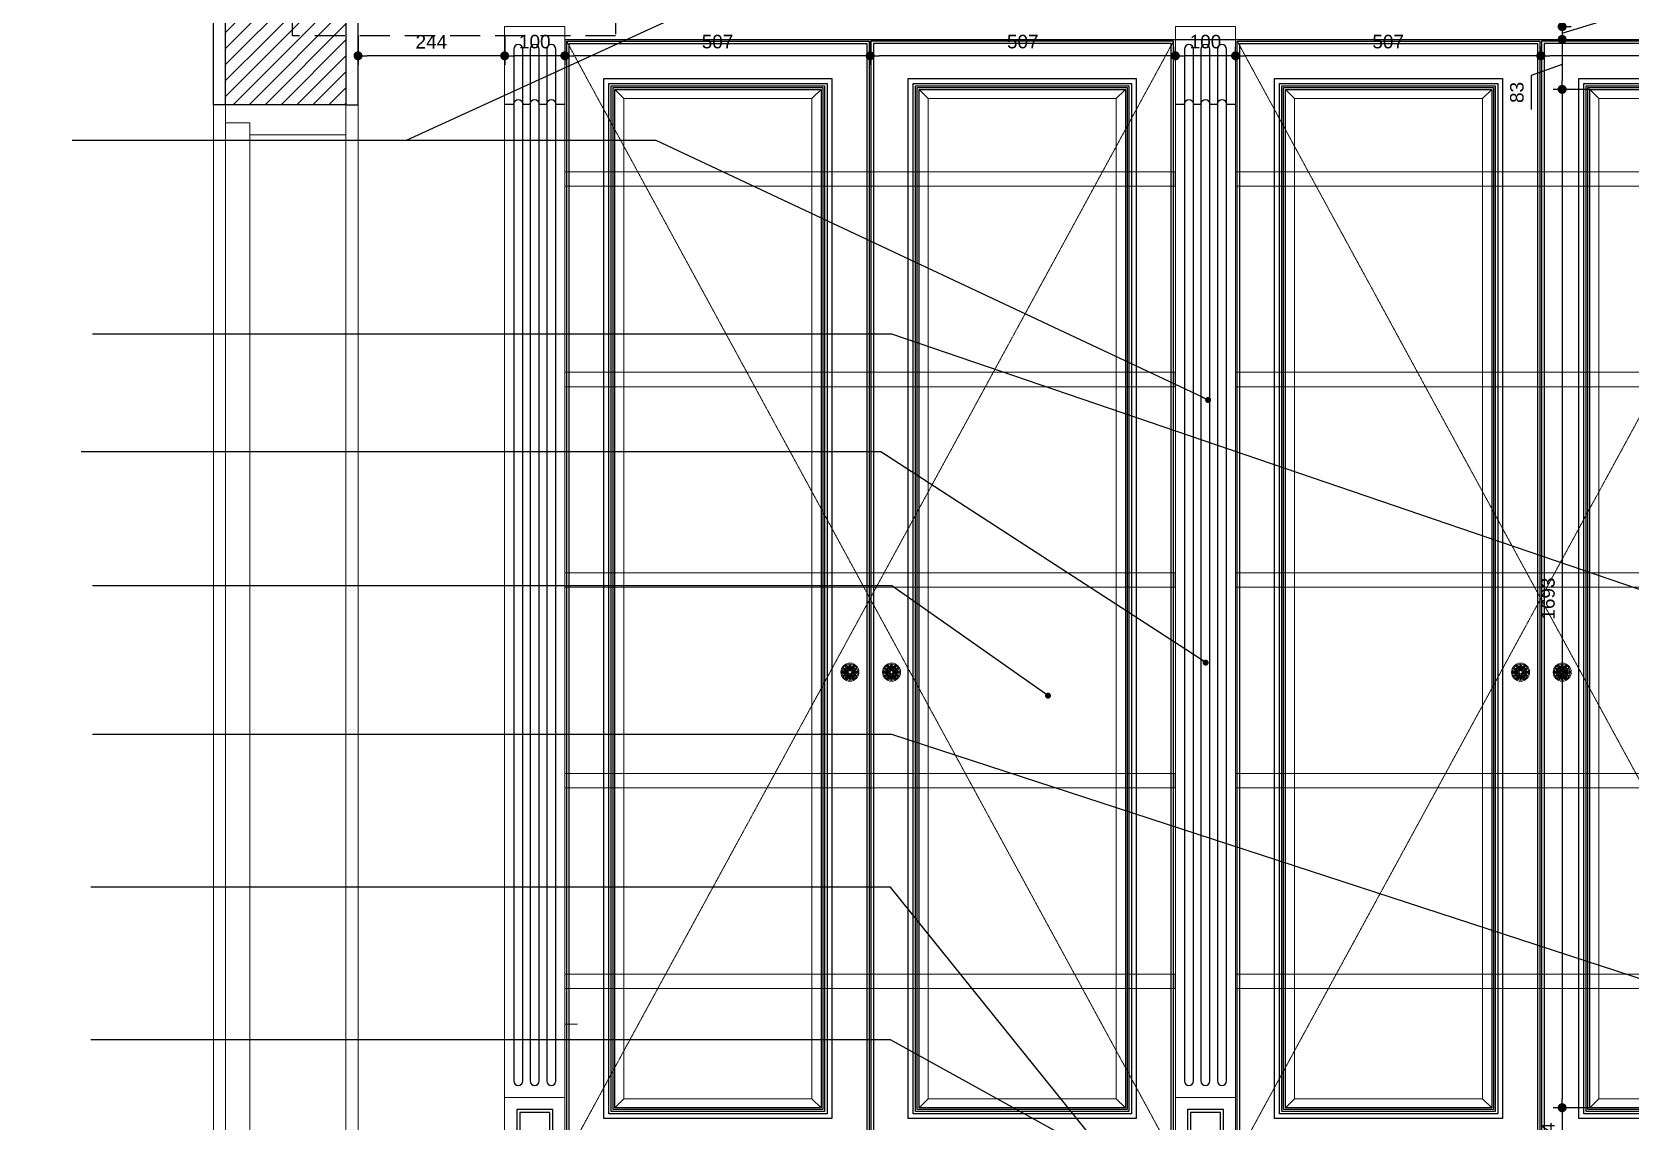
# Model space of a CAD drawing. Header units: inches. Extents: x 274057 to 444617, y 490067 to 635630.
# Drawn here: x 341135 to 343790, y 517360 to 519170 of the extents above; entities that cross this region are included whole.
import ezdxf

# ---------------------------------------------------------------- set-up
doc = ezdxf.new("R2010")
doc.units = ezdxf.units.IN
doc.header["$MEASUREMENT"] = 0
doc.linetypes.add('HIDDEN', pattern=[0.375, 0.25, -0.125])
for name, color, linetype, lineweight in [('A-DOOR', 134, 'Continuous', 18), ('Bronze', 40, 'Continuous', 0), ('CQ plan and elev dimension', 252, 'Continuous', 35), ('CQ Wood', 30, 'Continuous', 0), ('Glass', 4, 'Continuous', 0), ('WOOD-HID', 8, 'HIDDEN', 18)]:
    doc.layers.add(name, color=color, linetype=linetype, lineweight=lineweight)
for name, color, linetype in [('Calliper_wall hatch_CHB', 8, 'Continuous'), ('CQ Grg Gypsum', 41, 'Continuous'), ('CQ Plaster', 1, 'Continuous'), ('CQ section wall', 3, 'Continuous'), ('CQ spot detail elevation', 1, 'Continuous'), ('CQ wall section', 5, 'Continuous'), ('CQ_callout', 34, 'Continuous'), ('FURNITURE', 252, 'Continuous'), ('WOOD', 23, 'Continuous'), ('WOOD 01', 34, 'Continuous'), ('WOOD 02', 32, 'Continuous'), ('Wood SECT', 1, 'Continuous')]:
    doc.layers.add(name, color=color, linetype=linetype)
doc.styles.get("Standard").update_dxf_attribs({"font": 'arial.ttf'})
doc.dimstyles.new('chester 15', dxfattribs={"dimscale": 0.15, "dimtxt": 150, "dimasz": 100, "dimexe": 100, "dimexo": 0, "dimgap": 80, "dimtad": 1, "dimdec": 0, "dimzin": 0, "dimdsep": 46, "dimtxsty": 'Standard', "dimblk": 'DOT', "dimcen": 100, "dimclrd": 1, "dimclre": 1, "dimclrt": 3, "dimadec": 0, "dimazin": 0, "dimtfac": 1, "dimtdec": 0, "dimtofl": 0, "dimtmove": 0, "dimatfit": 3, "dimfxl": 1, "dimtolj": 1, "dimtzin": 0, "dimlwd": -1, "dimarcsym": 0})
doc.dimstyles.new('CQ 50', dxfattribs={"dimscale": 0.5, "dimtxt": 150, "dimasz": 100, "dimexe": 100, "dimexo": 20, "dimgap": 80, "dimtad": 1, "dimdec": 0, "dimzin": 0, "dimdsep": 46, "dimtxsty": 'Standard', "dimblk": 'DOT', "dimcen": 100, "dimclrd": 250, "dimclre": 250, "dimclrt": 3, "dimadec": 0, "dimazin": 0, "dimtfac": 1, "dimtdec": 0, "dimtofl": 0, "dimtmove": 0, "dimatfit": 3, "dimfxl": 3, "dimtolj": 1, "dimtzin": 0, "dimlwd": -1, "dimarcsym": 0})
doc.dimstyles.get("Standard").update_dxf_attribs({"dimtxt": 0.18, "dimasz": 0.18, "dimexe": 0.18, "dimexo": 0.0625, "dimgap": 0.09, "dimtad": 0, "dimtih": 1, "dimtoh": 1, "dimdec": 4, "dimzin": 0, "dimdsep": 46, "dimtxsty": 'Standard', "dimcen": 0.09, "dimadec": 0, "dimazin": 0, "dimtfac": 1, "dimtdec": 4, "dimtofl": 0, "dimtmove": 0, "dimatfit": 3, "dimfxl": 1, "dimtolj": 1, "dimtzin": 0, "dimarcsym": 0})

# ---------------------------------------------------------------- blocks, each defined once
blk = doc.blocks.new('ff15 section A and B')
at = {"layer": 'Calliper_wall hatch_CHB'}
h = blk.add_hatch(dxfattribs=at)
h.set_pattern_fill('ANSI31,_O', color=8, scale=150)
h.set_pattern_definition([(45, (1, 0), (-13.25825215, 13.25825215), [])])
h.paths.add_polyline_path([(341656.8, 519999.3), (341456.8, 519999.3), (341456.8, 519049.3), (341656.8, 519049.3)])
at = {"layer": 'A-DOOR', "ltscale": 0.5}
for p, q in [((341436.8, 519049.3, 0), (341436.8, 516399.3, 0)), ((341676.8, 519049.3, 0), (341676.8, 516399.3, 0)), ((341656.8, 518999.3, 0), (341656.8, 516399.3, 0))]:
    blk.add_line(p, q, dxfattribs=at)
at = {"layer": 'A-DOOR', "ltscale": 0.5, "elevation": 0}
for points in [[(341656.8, 519049.3), (341656.8, 518999.3), (341496.8, 518999.3), (341496.8, 519019.3), (341456.8, 519019.3), (341456.8, 519049.3)], [(341496.8, 519019.3), (341456.8, 519019.3), (341456.8, 516399.3), (341496.8, 516399.3)]]:
    blk.add_lwpolyline(points, close=True, dxfattribs=at)
at = {"layer": 'CQ Plaster', "color": 1, "ltscale": 0.03, "elevation": 0}
for points in [[(341456.8, 519049.3), (341436.8, 519049.3), (341436.8, 519999.3)], [(341656.8, 519049.3), (341676.8, 519049.3), (341676.8, 519999.3)]]:
    blk.add_lwpolyline(points, dxfattribs=at)
at = {"layer": 'CQ section wall', "elevation": 0}
blk.add_lwpolyline([(341656.8, 519049.3), (341456.8, 519049.3), (341456.8, 519999.3), (341656.8, 519999.3)], close=True, dxfattribs=at)
blk = doc.blocks.new('_Dot')
at = {"color": 0, "linetype": 'ByBlock', "lineweight": -2}
blk.add_line((-0.5, 0), (-1, 0), dxfattribs=at)
at = {"color": 0, "linetype": 'ByBlock', "const_width": 0.5}
blk.add_lwpolyline([(-0.25, 0, 1), (0.25, 0, 1)], format="xyb", close=True, dxfattribs=at)
blk = doc.blocks.new('*D120')
at = {"layer": 'CQ plan and elev dimension', "color": 250, "lineweight": -2, "transparency": 16777216}
for p, q in [((341427.8, 519999.3), (339687.2, 519999.3)), ((341627.8, 516399.3), (339687.2, 516399.3))]:
    blk.add_line(p, q, dxfattribs=at)
at = {"layer": 'CQ plan and elev dimension', "color": 250, "transparency": 16777216}
blk.add_line((339737.2, 519949.3), (339737.2, 516449.3), dxfattribs=at)
at = {"layer": 'Defpoints', "color": 0, "transparency": 16777216}
for p in [(341437.8, 519999.3, 0), (339737.2, 516399.3), (341637.8, 516399.3, 0)]:
    blk.add_point(p, dxfattribs=at)
at = {"layer": 'CQ plan and elev dimension', "color": 250, "transparency": 16777216, "xscale": 50, "yscale": 50, "zscale": 50}
for p, rotation in [((339737.2, 519999.3), 90.00000000166753), ((339737.2, 516399.3), 270.0000000016675)]:
    blk.add_blockref('_Dot', p, dxfattribs=dict(at, rotation=rotation))
at = {"layer": 'CQ plan and elev dimension', "color": 3, "transparency": 16777216, "insert": (339658.9, 518199.3), "char_height": 75, "attachment_point": 5, "rotation": 90}
blk.add_mtext('\\A1;3600', dxfattribs=at)
blk = doc.blocks.new('*D122')
at = {"layer": 'CQ plan and elev dimension', "color": 250, "lineweight": -2, "transparency": 16777216}
for p, q in [((341994.7, 519499.3), (339916.7, 519499.3)), ((341317.9, 516399.3), (339916.7, 516399.3))]:
    blk.add_line(p, q, dxfattribs=at)
at = {"layer": 'CQ plan and elev dimension', "color": 250, "transparency": 16777216}
blk.add_line((339966.7, 519449.3), (339966.7, 516449.3), dxfattribs=at)
at = {"layer": 'Defpoints', "color": 0, "transparency": 16777216}
for p in [(342004.7, 519499.3, 0), (339966.7, 516399.3), (341327.9, 516399.3, 0)]:
    blk.add_point(p, dxfattribs=at)
at = {"layer": 'CQ plan and elev dimension', "color": 250, "transparency": 16777216, "xscale": 50, "yscale": 50, "zscale": 50}
for p, rotation in [((339966.7, 519499.3), 90.00000000166753), ((339966.7, 516399.3), 270.0000000016675)]:
    blk.add_blockref('_Dot', p, dxfattribs=dict(at, rotation=rotation))
at = {"layer": 'CQ plan and elev dimension', "color": 3, "transparency": 16777216, "insert": (339888.4, 517949.3), "char_height": 75, "attachment_point": 5, "rotation": 90}
blk.add_mtext('\\A1;3100', dxfattribs=at)
blk = doc.blocks.new('pilaster wardrobe')
at = {"layer": 'WOOD 01', "lineweight": 0, "ltscale": 500, "elevation": 0}
blk.add_lwpolyline([(3349.1, -7847.5), (3349.1, -6067.5), (3449.1, -6067.5), (3449.1, -7847.5), (3349.1, -7847.5)], dxfattribs=at)
blk.add_lwpolyline([(3349.1, -7947.5), (3449.1, -7947.5), (3449.1, -7847.5), (3349.1, -7847.5)], close=True, dxfattribs=at)
at = {"layer": 'WOOD 02', "color": 8, "ltscale": 100, "elevation": 0}
for points in [[(3364.1, -6105), (3364.1, -7820, 1), (3379.1, -7820), (3379.1, -6105, 1)], [(3391.6, -6105), (3391.6, -7820, 1), (3406.6, -7820), (3406.6, -6105, 1)], [(3419.1, -6105), (3419.1, -7820, 1), (3434.1, -7820), (3434.1, -6105, 1)]]:
    blk.add_lwpolyline(points, format="xyb", close=True, dxfattribs=at)
for points in [[(3369.1, -7927.5), (3429.1, -7927.5), (3429.1, -7867.5), (3369.1, -7867.5)], [(3374.1, -7922.5), (3424.1, -7922.5), (3424.1, -7872.5), (3374.1, -7872.5)]]:
    blk.add_lwpolyline(points, close=True, dxfattribs=at)
at = {"layer": 'Wood SECT', "elevation": 0}
blk.add_lwpolyline([(3349.1, -6196.4), (3364.1, -6196.4, -1), (3379.1, -6196.4), (3391.6, -6196.4, -1), (3406.6, -6196.4), (3419.1, -6196.4, -1), (3434.1, -6196.4), (3449.1, -6196.4)], format="xyb", dxfattribs=at)
blk = doc.blocks.new('EMPIREFLOW')
at = {"layer": 'Bronze', "lineweight": 0, "ltscale": 750}
for p, q in [((163713, -58475), (163581, -58378)), ((163730, -58444), (163581, -58378)), ((163745, -58403), (163656, -58249)), ((163789, -58404), (163806, -58248)), ((163823, -58404), (163806, -58248)), ((163867, -58403), (163956, -58249)), ((163881, -58444), (164031, -58378)), ((163899, -58475), (164031, -58378)), ((163684, -58508), (163506, -58508)), ((163707, -58546), (163581, -58638)), ((163724, -58575), (163581, -58638)), ((163745, -58614), (163656, -58768)), ((163788, -58606), (163806, -58768)), ((163824, -58606), (163806, -58768)), ((163867, -58614), (163956, -58768)), ((163888, -58575), (164031, -58638)), ((163905, -58546), (164031, -58638)), ((163928, -58508), (164106, -58508))]:
    blk.add_line(p, q, dxfattribs=at)
for radius in [340, 300, 60]:
    blk.add_circle((163806, -58508), radius, dxfattribs=at)
for centre, radius, start, end in [((163594, -58118), 246, 258.78321, 282.20767), ((163361, -58520), 246, 17.79233, 41.21679), ((163514, -58459), 105, 15.22341, 50.38879), ((163617, -58280), 105, 249.61121, 284.77659), ((163807, -58318), 166, 155.43463, 193.94404), ((163659, -58483), 102, 44.02228, 98.37013), ((163652, -58475), 118, 37.9892, 93.10775), ((163640, -58414), 166, 46.05596, 84.56537), ((163741, -58397), 48.7, 257.98835, 351.67805), ((163854, -58358), 118, 146.89225, 202.0108), ((163573, -58129), 246, 317.79233, 341.21679), ((163857, -58368), 102, 141.62987, 195.98636), ((163703, -58231), 105, 315.22341, 350.38879), ((164038, -58129), 246, 198.78321, 222.20767), ((163909, -58231), 105, 189.61121, 224.77659), ((163871, -58397), 48.7, 188.32195, 282.01165), ((163754, -58368), 102, 344.01364, 38.37013), ((163971, -58414), 166, 95.43463, 133.94404), ((163758, -58358), 118, 337.9892, 33.10775), ((163960, -58475), 118, 86.89225, 142.0108), ((163953, -58483), 102, 81.62987, 135.97772), ((163805, -58318), 166, 346.05596, 24.56537), ((164018, -58118), 246, 257.79233, 281.21679), ((163995, -58280), 105, 255.22341, 290.38879), ((164098, -58459), 105, 129.61121, 164.77659), ((164250, -58520), 246, 138.78321, 162.20767), ((163641, -58605), 166, 106.05596, 144.56537), ((163641, -58412), 166, 215.43463, 253.94404), ((163361, -58497), 246, 318.78321, 342.20767), ((163594, -58899), 246, 77.79233, 101.21679), ((163514, -58558), 105, 309.61121, 344.77659), ((163617, -58736), 105, 75.22341, 110.38879), ((163700, -58392), 118, 206.89225, 262.0108), ((163700, -58625), 118, 97.9892, 153.10775), ((163710, -58394), 102, 201.62987, 255.97772), ((163710, -58623), 102, 104.01364, 158.37013), ((163807, -58699), 166, 166.05596, 204.56537), ((163659, -58534), 102, 261.62987, 315.97772), ((163652, -58542), 118, 266.89225, 322.0108), ((163640, -58603), 166, 275.43463, 313.94404), ((163676, -58508), 48.7, 308.32195, 42.01165), ((163742, -58621), 48.7, 17.98835, 111.67805), ((163854, -58658), 118, 157.9892, 213.10775), ((163857, -58649), 102, 164.01364, 218.37013), ((163573, -58887), 246, 18.78321, 42.20767), ((163703, -58786), 105, 9.61121, 44.77659), ((163909, -58786), 105, 135.22341, 170.38879), ((164038, -58887), 246, 137.79233, 161.21679), ((163870, -58621), 48.7, 68.32195, 162.01165), ((163754, -58649), 102, 321.62987, 15.98636), ((163758, -58658), 118, 326.89225, 22.0108), ((163971, -58603), 166, 226.05596, 264.56537), ((163960, -58542), 118, 217.9892, 273.10775), ((163953, -58534), 102, 224.02228, 278.37013), ((163935, -58508), 48.7, 137.98835, 231.67805), ((163902, -58394), 102, 284.02228, 338.37013), ((163902, -58623), 102, 21.62987, 75.98636), ((163912, -58392), 118, 277.9892, 333.10775), ((163912, -58625), 118, 26.89225, 82.0108), ((163805, -58699), 166, 335.43463, 13.94404), ((164018, -58899), 246, 78.78321, 102.20767), ((163995, -58736), 105, 69.61121, 104.77659), ((164098, -58558), 105, 195.22341, 230.38879), ((163971, -58605), 166, 35.43463, 73.94404), ((163971, -58412), 166, 286.05596, 324.56537), ((164250, -58497), 246, 197.79233, 221.21679)]:
    blk.add_arc(centre, radius, start, end, dxfattribs=at)
for centre, major_axis, ratio, start_param, end_param in [((163745, -58403), (73, -126), 0.152208, 1.934961, 4.348282), ((163745, -58403), (-15.9, 27.7), 0.480975, 7.904841, 10.945558), ((163867, -58614), (15.9, -27.7), 0.480975, 7.904841, 10.945558), ((163867, -58614), (-73, 126), 0.152208, 1.934961, 4.348282), ((163928, -58508), (31.9, 0), 0.480975, 7.904841, 10.945558), ((163928, -58508), (-146, 0), 0.152208, 1.934961, 4.348282)]:
    blk.add_ellipse(centre, major_axis=major_axis, ratio=ratio, start_param=start_param, end_param=end_param, dxfattribs=at)
at = {"layer": 'Bronze', "lineweight": 0, "ltscale": 750, "extrusion": (0, 0, -1)}
for centre, major_axis, ratio, start_param, end_param in [((163867, -58403), (15.9, 27.7), 0.480975, 7.904841, 10.945558), ((163867, -58403), (-73, -126), 0.152208, 1.934961, 4.348282), ((163684, -58508), (146, 0), 0.152208, 1.934961, 4.348282), ((163745, -58614), (73, 126), 0.152208, 1.934961, 4.348282), ((163684, -58508), (-31.9, 0), 0.480975, 7.904841, 10.945558), ((163745, -58614), (-15.9, -27.7), 0.480975, 7.904841, 10.945558)]:
    blk.add_ellipse(centre, major_axis=major_axis, ratio=ratio, start_param=start_param, end_param=end_param, dxfattribs=at)
blk = doc.blocks.new('FF-15 Cabinet elev A Rev')
blk.add_line((330160.6, 510902.7, 0), (334444, 510902.7, 0))
at = {"layer": 'CQ Wood', "lineweight": 0}
blk.add_line((330181.6, 509266.1, 0), (330160.6, 509266.1, 0), dxfattribs=at)
at = {"layer": 'Glass'}
for p, q in [((330258.6, 510804.7, 0), (330243.6, 510819.7, 0)), ((330571.2, 510804.7, 0), (330586.2, 510819.7, 0)), ((330764.2, 510804.7, 0), (330749.2, 510819.7, 0)), ((331076.9, 510804.7, 0), (331091.9, 510819.7, 0)), ((331372.9, 510804.7, 0), (331357.9, 510819.7, 0)), ((331685.6, 510804.7, 0), (331700.6, 510819.7, 0)), ((331878.6, 510804.7, 0), (331863.6, 510819.7, 0)), ((330258.6, 509142.1, 0), (330243.6, 509127.1, 0)), ((330571.2, 509142.1, 0), (330586.2, 509127.1, 0)), ((330764.2, 509142.1, 0), (330749.2, 509127.1, 0)), ((331076.9, 509142.1, 0), (331091.9, 509127.1, 0)), ((331372.9, 509142.1, 0), (331357.9, 509127.1, 0)), ((331685.6, 509142.1, 0), (331700.6, 509127.1, 0)), ((331878.6, 509142.1, 0), (331863.6, 509127.1, 0))]:
    blk.add_line(p, q, dxfattribs=at)
at = {"layer": 'Glass', "elevation": 0}
for points in [[(330258.6, 510804.7), (330571.2, 510804.7), (330571.2, 509142.1), (330258.6, 509142.1)], [(330764.2, 510804.7), (331076.9, 510804.7), (331076.9, 509142.1), (330764.2, 509142.1)], [(331372.9, 510804.7), (331685.6, 510804.7), (331685.6, 509142.1), (331372.9, 509142.1)], [(331878.6, 510804.7), (332191.3, 510804.7), (332191.3, 509142.1), (331878.6, 509142.1)]]:
    blk.add_lwpolyline(points, close=True, dxfattribs=at)
at = {"layer": 'WOOD 01', "elevation": 0}
for points in [[(330163.6, 510899.7), (330666.2, 510899.7), (330666.2, 509047.1), (330163.6, 509047.1)], [(330167.6, 510895.7), (330662.2, 510895.7), (330662.2, 509051.1), (330167.6, 509051.1)], [(331171.9, 510899.7), (330669.2, 510899.7), (330669.2, 509047.1), (331171.9, 509047.1)], [(331167.9, 510895.7), (330673.2, 510895.7), (330673.2, 509051.1), (331167.9, 509051.1)], [(331277.9, 510899.7), (331780.6, 510899.7), (331780.6, 509047.1), (331277.9, 509047.1)], [(331281.9, 510895.7), (331776.6, 510895.7), (331776.6, 509051.1), (331281.9, 509051.1)], [(332286.3, 510899.7), (331783.6, 510899.7), (331783.6, 509047.1), (332286.3, 509047.1)], [(332282.3, 510895.7), (331787.6, 510895.7), (331787.6, 509051.1), (332282.3, 509051.1)], [(330225.6, 510837.7), (330604.2, 510837.7), (330604.2, 509109.1), (330225.6, 509109.1)], [(330233.6, 510829.7), (330596.2, 510829.7), (330596.2, 509117.1), (330233.6, 509117.1)], [(330237.6, 510825.7), (330592.2, 510825.7), (330592.2, 509121.1), (330237.6, 509121.1)], [(330240.6, 510822.7), (330589.2, 510822.7), (330589.2, 509124.1), (330240.6, 509124.1)], [(330243.6, 510819.7), (330586.2, 510819.7), (330586.2, 509127.1), (330243.6, 509127.1)], [(330731.2, 510837.7), (331109.9, 510837.7), (331109.9, 509109.1), (330731.2, 509109.1)], [(330739.2, 510829.7), (331101.9, 510829.7), (331101.9, 509117.1), (330739.2, 509117.1)], [(330743.2, 510825.7), (331097.9, 510825.7), (331097.9, 509121.1), (330743.2, 509121.1)], [(330746.2, 510822.7), (331094.9, 510822.7), (331094.9, 509124.1), (330746.2, 509124.1)], [(330749.2, 510819.7), (331091.9, 510819.7), (331091.9, 509127.1), (330749.2, 509127.1)], [(331339.9, 510837.7), (331718.6, 510837.7), (331718.6, 509109.1), (331339.9, 509109.1)], [(331347.9, 510829.7), (331710.6, 510829.7), (331710.6, 509117.1), (331347.9, 509117.1)], [(331351.9, 510825.7), (331706.6, 510825.7), (331706.6, 509121.1), (331351.9, 509121.1)], [(331354.9, 510822.7), (331703.6, 510822.7), (331703.6, 509124.1), (331354.9, 509124.1)], [(331357.9, 510819.7), (331700.6, 510819.7), (331700.6, 509127.1), (331357.9, 509127.1)], [(331845.6, 510837.7), (332224.3, 510837.7), (332224.3, 509109.1), (331845.6, 509109.1)], [(331853.6, 510829.7), (332216.3, 510829.7), (332216.3, 509117.1), (331853.6, 509117.1)], [(331857.6, 510825.7), (332212.3, 510825.7), (332212.3, 509121.1), (331857.6, 509121.1)], [(331860.6, 510822.7), (332209.3, 510822.7), (332209.3, 509124.1), (331860.6, 509124.1)], [(331863.6, 510819.7), (332206.3, 510819.7), (332206.3, 509127.1), (331863.6, 509127.1)]]:
    blk.add_lwpolyline(points, close=True, dxfattribs=at)
at = {"layer": 'WOOD-HID', "lineweight": 0}
for p, q in [((330163.6, 510899.7, 0), (331171.9, 509047.1, 0)), ((331171.9, 510899.7, 0), (330163.6, 509047.1, 0)), ((331277.9, 510899.7, 0), (332286.3, 509047.1, 0)), ((332286.3, 510899.7, 0), (331277.9, 509047.1, 0))]:
    blk.add_line(p, q, dxfattribs=at)
for points, elevation in [([(331174.9, 510682.8), (330160.6, 510682.8), (330160.6, 510658.8), (331174.9, 510658.8)], 0), ([(331274.9, 510682.8), (332289.3, 510682.8), (332289.3, 510658.8), (331274.9, 510658.8)], 0), ([(331174.9, 510349.5), (330160.6, 510349.5), (330160.6, 510325.5), (331174.9, 510325.5)], 0.1), ([(331274.9, 510349.5), (332289.3, 510349.5), (332289.3, 510325.5), (331274.9, 510325.5)], 0.1), ([(331174.9, 510016.1), (330160.6, 510016.1), (330160.6, 509992.1), (331174.9, 509992.1)], 0.1), ([(331274.9, 510016.1), (332289.3, 510016.1), (332289.3, 509992.1), (331274.9, 509992.1)], 0.1), ([(331174.9, 509682.8), (330160.6, 509682.8), (330160.6, 509658.8), (331174.9, 509658.8)], 0), ([(331274.9, 509682.8), (332289.3, 509682.8), (332289.3, 509658.8), (331274.9, 509658.8)], 0), ([(331174.9, 509349.4), (330160.6, 509349.4), (330160.6, 509325.4), (331174.9, 509325.4)], 0), ([(331274.9, 509349.4), (332289.3, 509349.4), (332289.3, 509325.4), (331274.9, 509325.4)], 0)]:
    blk.add_lwpolyline(points, close=True, dxfattribs=dict(at, elevation=elevation))
at = {"layer": 'FURNITURE', "lineweight": 0, "xscale": 0.0441, "yscale": 0.0441, "zscale": 0.0441}
for p in [(323410.4, 512431.3, 0), (323479.5, 512431.3, 0), (324524.8, 512431.3, 0), (324593.9, 512431.3, 0)]:
    blk.add_blockref('EMPIREFLOW', p, dxfattribs=at)
at = {"layer": 'WOOD', "color": 0, "xscale": 0.9999857733061659, "yscale": 0.9999857733061659, "zscale": 0.9999857733061659}
for p in [(326711.5, 516991.5, 0), (327825.9, 516991.5, 0)]:
    blk.add_blockref('pilaster wardrobe', p, dxfattribs=at)
blk = doc.blocks.new('*D744')
at = {"layer": 'CQ Grg Gypsum', "color": 1, "transparency": 16777216}
for p, q in [((343744.5, 519188.6), (343744.5, 519240.9)), ((343677.6, 519194.2), (343677.6, 519209.2)), ((343677.6, 519168.6), (343744.5, 519188.6)), ((343677.6, 519179.2), (343677.6, 519157.9)), ((343677.6, 519142.9), (343677.6, 519127.9))]:
    blk.add_line(p, q, dxfattribs=at)
at = {"layer": 'CQ Grg Gypsum', "color": 1, "lineweight": -2, "transparency": 16777216}
for p, q in [((343677.6, 519179.2), (343692.6, 519179.2)), ((343677.6, 519157.9), (343692.6, 519157.9))]:
    blk.add_line(p, q, dxfattribs=at)
at = {"layer": 'Defpoints', "color": 0, "transparency": 16777216}
for p in [(343677.6, 519179.2, 0), (343677.6, 519157.9, 0), (343677.6, 519157.9)]:
    blk.add_point(p, dxfattribs=at)
at = {"layer": 'CQ Grg Gypsum', "color": 1, "transparency": 16777216, "xscale": 15, "yscale": 15, "zscale": 15}
for p, rotation in [((343677.6, 519179.2), 270), ((343677.6, 519157.9), 90)]:
    blk.add_blockref('_Dot', p, dxfattribs=dict(at, rotation=rotation))
at = {"layer": 'CQ Grg Gypsum', "color": 3, "transparency": 16777216, "insert": (343721.2, 519214.8), "char_height": 22.5, "attachment_point": 5, "rotation": 90}
blk.add_mtext('\\A1;21', dxfattribs=at)
blk = doc.blocks.new('*D745')
at = {"layer": 'CQ Grg Gypsum', "color": 1, "lineweight": -2, "transparency": 16777216}
for p, q in [((343677.6, 519157.9), (343692.6, 519157.9)), ((343723.6, 519074.9), (343662.6, 519074.9))]:
    blk.add_line(p, q, dxfattribs=at)
at = {"layer": 'CQ Grg Gypsum', "color": 1, "transparency": 16777216}
for p, q in [((343677.6, 519142.9), (343677.6, 519089.9)), ((343677.6, 519116.4), (343625.9, 519097.9)), ((343625.9, 519097.9), (343625.9, 519041.6))]:
    blk.add_line(p, q, dxfattribs=at)
at = {"layer": 'Defpoints', "color": 0, "transparency": 16777216}
for p in [(343677.6, 519157.9, 0), (343677.6, 519074.9), (343723.6, 519074.9, 0)]:
    blk.add_point(p, dxfattribs=at)
at = {"layer": 'CQ Grg Gypsum', "color": 1, "transparency": 16777216, "xscale": 15, "yscale": 15, "zscale": 15}
for p, rotation in [((343677.6, 519157.9), 90), ((343677.6, 519074.9), 270)]:
    blk.add_blockref('_Dot', p, dxfattribs=dict(at, rotation=rotation))
at = {"layer": 'CQ Grg Gypsum', "color": 3, "transparency": 16777216, "insert": (343602.4, 519069.8), "char_height": 22.5, "attachment_point": 5, "rotation": 90}
blk.add_mtext('\\A1;83', dxfattribs=at)
blk = doc.blocks.new('*D746')
at = {"layer": 'CQ Grg Gypsum', "color": 1, "lineweight": -2, "transparency": 16777216}
for p, q in [((343723.6, 519074.9), (343662.6, 519074.9)), ((343723.6, 517382.3), (343662.6, 517382.3))]:
    blk.add_line(p, q, dxfattribs=at)
at = {"layer": 'CQ Grg Gypsum', "color": 1, "transparency": 16777216}
blk.add_line((343677.6, 519059.9), (343677.6, 517397.3), dxfattribs=at)
at = {"layer": 'Defpoints', "color": 0, "transparency": 16777216}
for p in [(343723.6, 519074.9, 0), (343677.6, 517382.3), (343723.6, 517382.3, 0)]:
    blk.add_point(p, dxfattribs=at)
at = {"layer": 'CQ Grg Gypsum', "color": 1, "transparency": 16777216, "xscale": 15, "yscale": 15, "zscale": 15}
for p, rotation in [((343677.6, 519074.9), 90), ((343677.6, 517382.3), 270)]:
    blk.add_blockref('_Dot', p, dxfattribs=dict(at, rotation=rotation))
at = {"layer": 'CQ Grg Gypsum', "color": 3, "transparency": 16777216, "insert": (343654.1, 518228.6), "char_height": 22.5, "attachment_point": 5, "rotation": 90}
blk.add_mtext('\\A1;1693', dxfattribs=at)
blk = doc.blocks.new('*D747')
at = {"layer": 'CQ Grg Gypsum', "color": 1, "lineweight": -2, "transparency": 16777216}
for p, q in [((343723.6, 517382.3), (343662.6, 517382.3)), ((343677.7, 517298.5), (343662.6, 517298.5))]:
    blk.add_line(p, q, dxfattribs=at)
at = {"layer": 'CQ Grg Gypsum', "color": 1, "transparency": 16777216}
blk.add_line((343677.6, 517367.3), (343677.6, 517313.5), dxfattribs=at)
at = {"layer": 'Defpoints', "color": 0, "transparency": 16777216}
for p in [(343723.6, 517382.3, 0), (343677.6, 517298.5), (343677.7, 517298.5)]:
    blk.add_point(p, dxfattribs=at)
at = {"layer": 'CQ Grg Gypsum', "color": 1, "transparency": 16777216, "xscale": 15, "yscale": 15, "zscale": 15}
for p, rotation in [((343677.6, 517382.3), 90), ((343677.6, 517298.5), 270)]:
    blk.add_blockref('_Dot', p, dxfattribs=dict(at, rotation=rotation))
at = {"layer": 'CQ Grg Gypsum', "color": 3, "transparency": 16777216, "insert": (343654.1, 517340.4), "char_height": 22.5, "attachment_point": 5, "rotation": 90}
blk.add_mtext('\\A1;84', dxfattribs=at)
blk = doc.blocks.new('*D754')
at = {"layer": 'CQ Grg Gypsum', "color": 1, "lineweight": -2, "transparency": 16777216}
for p, q in [((343642.2, 519130.7), (343642.2, 519145.7)), ((344149.3, 519095.9), (344149.3, 519145.7))]:
    blk.add_line(p, q, dxfattribs=at)
at = {"layer": 'CQ Grg Gypsum', "color": 1, "transparency": 16777216}
blk.add_line((344134.3, 519130.7), (343657.2, 519130.7), dxfattribs=at)
at = {"layer": 'Defpoints', "color": 0, "transparency": 16777216}
for p in [(343642.2, 519130.7, 0), (343642.2, 519130.7), (344149.3, 519095.9, 0)]:
    blk.add_point(p, dxfattribs=at)
at = {"layer": 'CQ Grg Gypsum', "color": 1, "transparency": 16777216, "xscale": 15, "yscale": 15, "zscale": 15, "rotation": 180}
blk.add_blockref('_Dot', (343642.2, 519130.7), dxfattribs=at)
at = {"layer": 'CQ Grg Gypsum', "color": 1, "transparency": 16777216, "xscale": 15, "yscale": 15, "zscale": 15}
blk.add_blockref('_Dot', (344149.3, 519130.7), dxfattribs=at)
at = {"layer": 'CQ Grg Gypsum', "color": 3, "transparency": 16777216, "insert": (343895.7, 519154.2), "char_height": 22.5, "attachment_point": 5}
blk.add_mtext('\\A1;507', dxfattribs=at)
blk = doc.blocks.new('*D755')
at = {"layer": 'CQ Grg Gypsum', "color": 1, "lineweight": -2, "transparency": 16777216}
for p, q in [((343134.9, 519130.7), (343134.9, 519145.7)), ((343642.2, 519130.7), (343642.2, 519145.7))]:
    blk.add_line(p, q, dxfattribs=at)
at = {"layer": 'CQ Grg Gypsum', "color": 1, "transparency": 16777216}
blk.add_line((343627.2, 519130.7), (343149.9, 519130.7), dxfattribs=at)
at = {"layer": 'Defpoints', "color": 0, "transparency": 16777216}
for p in [(343134.9, 519130.7, 0), (343134.9, 519130.7), (343642.2, 519130.7, 0)]:
    blk.add_point(p, dxfattribs=at)
at = {"layer": 'CQ Grg Gypsum', "color": 1, "transparency": 16777216, "xscale": 15, "yscale": 15, "zscale": 15, "rotation": 180}
blk.add_blockref('_Dot', (343134.9, 519130.7), dxfattribs=at)
at = {"layer": 'CQ Grg Gypsum', "color": 1, "transparency": 16777216, "xscale": 15, "yscale": 15, "zscale": 15}
blk.add_blockref('_Dot', (343642.2, 519130.7), dxfattribs=at)
at = {"layer": 'CQ Grg Gypsum', "color": 3, "transparency": 16777216, "insert": (343388.5, 519154.2), "char_height": 22.5, "attachment_point": 5}
blk.add_mtext('\\A1;507', dxfattribs=at)
blk = doc.blocks.new('*D756')
at = {"layer": 'CQ Grg Gypsum', "color": 1, "lineweight": -2, "transparency": 16777216}
for p, q in [((343034.9, 519130.7), (343034.9, 519145.7)), ((343134.9, 519130.7), (343134.9, 519145.7))]:
    blk.add_line(p, q, dxfattribs=at)
at = {"layer": 'CQ Grg Gypsum', "color": 1, "transparency": 16777216}
blk.add_line((343119.9, 519130.7), (343049.9, 519130.7), dxfattribs=at)
at = {"layer": 'Defpoints', "color": 0, "transparency": 16777216}
for p in [(343034.9, 519130.7, 0), (343034.9, 519130.7), (343134.9, 519130.7, 0)]:
    blk.add_point(p, dxfattribs=at)
at = {"layer": 'CQ Grg Gypsum', "color": 1, "transparency": 16777216, "xscale": 15, "yscale": 15, "zscale": 15, "rotation": 180}
blk.add_blockref('_Dot', (343034.9, 519130.7), dxfattribs=at)
at = {"layer": 'CQ Grg Gypsum', "color": 1, "transparency": 16777216, "xscale": 15, "yscale": 15, "zscale": 15}
blk.add_blockref('_Dot', (343134.9, 519130.7), dxfattribs=at)
at = {"layer": 'CQ Grg Gypsum', "color": 3, "transparency": 16777216, "insert": (343084.9, 519154.2), "char_height": 22.5, "attachment_point": 5}
blk.add_mtext('\\A1;100', dxfattribs=at)
blk = doc.blocks.new('*D757')
at = {"layer": 'CQ Grg Gypsum', "color": 1, "lineweight": -2, "transparency": 16777216}
for p, q in [((342527.8, 519154.9), (342527.8, 519115.7)), ((343034.9, 519130.7), (343034.9, 519145.7))]:
    blk.add_line(p, q, dxfattribs=at)
at = {"layer": 'CQ Grg Gypsum', "color": 1, "transparency": 16777216}
blk.add_line((343019.9, 519130.7), (342542.8, 519130.7), dxfattribs=at)
at = {"layer": 'Defpoints', "color": 0, "transparency": 16777216}
for p in [(342527.8, 519154.9, 0), (342527.8, 519130.7), (343034.9, 519130.7, 0)]:
    blk.add_point(p, dxfattribs=at)
at = {"layer": 'CQ Grg Gypsum', "color": 1, "transparency": 16777216, "xscale": 15, "yscale": 15, "zscale": 15, "rotation": 180}
blk.add_blockref('_Dot', (342527.8, 519130.7), dxfattribs=at)
at = {"layer": 'CQ Grg Gypsum', "color": 1, "transparency": 16777216, "xscale": 15, "yscale": 15, "zscale": 15}
blk.add_blockref('_Dot', (343034.9, 519130.7), dxfattribs=at)
at = {"layer": 'CQ Grg Gypsum', "color": 3, "transparency": 16777216, "insert": (342781.3, 519154.2), "char_height": 22.5, "attachment_point": 5}
blk.add_mtext('\\A1;507', dxfattribs=at)
blk = doc.blocks.new('*D758')
at = {"layer": 'CQ Grg Gypsum', "color": 1, "lineweight": -2, "transparency": 16777216}
for p, q in [((342020.5, 519157.9), (342020.5, 519115.7)), ((342527.8, 519154.9), (342527.8, 519115.7))]:
    blk.add_line(p, q, dxfattribs=at)
at = {"layer": 'CQ Grg Gypsum', "color": 1, "transparency": 16777216}
blk.add_line((342512.8, 519130.7), (342035.5, 519130.7), dxfattribs=at)
at = {"layer": 'Defpoints', "color": 0, "transparency": 16777216}
for p in [(342020.5, 519157.9, 0), (342527.8, 519154.9, 0), (342020.5, 519130.7)]:
    blk.add_point(p, dxfattribs=at)
at = {"layer": 'CQ Grg Gypsum', "color": 1, "transparency": 16777216, "xscale": 15, "yscale": 15, "zscale": 15, "rotation": 180}
blk.add_blockref('_Dot', (342020.5, 519130.7), dxfattribs=at)
at = {"layer": 'CQ Grg Gypsum', "color": 1, "transparency": 16777216, "xscale": 15, "yscale": 15, "zscale": 15}
blk.add_blockref('_Dot', (342527.8, 519130.7), dxfattribs=at)
at = {"layer": 'CQ Grg Gypsum', "color": 3, "transparency": 16777216, "insert": (342274.1, 519154.2), "char_height": 22.5, "attachment_point": 5}
blk.add_mtext('\\A1;507', dxfattribs=at)
blk = doc.blocks.new('*D759')
at = {"layer": 'CQ Grg Gypsum', "color": 1, "lineweight": -2, "transparency": 16777216}
for p, q in [((341920.5, 519163.7), (341920.5, 519115.7)), ((342020.5, 519157.9), (342020.5, 519115.7))]:
    blk.add_line(p, q, dxfattribs=at)
at = {"layer": 'CQ Grg Gypsum', "color": 1, "transparency": 16777216}
blk.add_line((342005.5, 519130.7), (341935.5, 519130.7), dxfattribs=at)
at = {"layer": 'Defpoints', "color": 0, "transparency": 16777216}
for p in [(341920.5, 519163.7, 0), (342020.5, 519157.9, 0), (341920.5, 519130.7)]:
    blk.add_point(p, dxfattribs=at)
at = {"layer": 'CQ Grg Gypsum', "color": 1, "transparency": 16777216, "xscale": 15, "yscale": 15, "zscale": 15, "rotation": 180}
blk.add_blockref('_Dot', (341920.5, 519130.7), dxfattribs=at)
at = {"layer": 'CQ Grg Gypsum', "color": 1, "transparency": 16777216, "xscale": 15, "yscale": 15, "zscale": 15}
blk.add_blockref('_Dot', (342020.5, 519130.7), dxfattribs=at)
at = {"layer": 'CQ Grg Gypsum', "color": 3, "transparency": 16777216, "insert": (341970.5, 519154.2), "char_height": 22.5, "attachment_point": 5}
blk.add_mtext('\\A1;100', dxfattribs=at)
blk = doc.blocks.new('*D760')
at = {"layer": 'CQ Grg Gypsum', "color": 1, "lineweight": -2, "transparency": 16777216}
for p, q in [((341676.8, 519163.7), (341676.8, 519115.7)), ((341920.5, 519163.7), (341920.5, 519115.7))]:
    blk.add_line(p, q, dxfattribs=at)
at = {"layer": 'CQ Grg Gypsum', "color": 1, "transparency": 16777216}
blk.add_line((341905.5, 519130.7), (341691.8, 519130.7), dxfattribs=at)
at = {"layer": 'Defpoints', "color": 0, "transparency": 16777216}
for p in [(341676.8, 519163.7), (341920.5, 519163.7, 0), (341676.8, 519130.7)]:
    blk.add_point(p, dxfattribs=at)
at = {"layer": 'CQ Grg Gypsum', "color": 1, "transparency": 16777216, "xscale": 15, "yscale": 15, "zscale": 15, "rotation": 180}
blk.add_blockref('_Dot', (341676.8, 519130.7), dxfattribs=at)
at = {"layer": 'CQ Grg Gypsum', "color": 1, "transparency": 16777216, "xscale": 15, "yscale": 15, "zscale": 15}
blk.add_blockref('_Dot', (341920.5, 519130.7), dxfattribs=at)
at = {"layer": 'CQ Grg Gypsum', "color": 3, "transparency": 16777216, "insert": (341798.6, 519154), "char_height": 22.5, "attachment_point": 5}
blk.add_mtext('\\A1;244', dxfattribs=at)

msp = doc.modelspace()

# ---------------------------------------------------------------- linework, layer by layer
at = {"layer": 'CQ spot detail elevation', "color": 3, "linetype": 'HIDDEN', "ltscale": 200}
msp.add_lwpolyline([(341567.8, 519741.9), (342104.8, 519741.9), (342104.8, 519163.7), (341567.8, 519163.7)], close=True, dxfattribs=at)

# ---------------------------------------------------------------- block references
at = {"layer": 'CQ Grg Gypsum'}
msp.add_blockref('FF-15 Cabinet elev A Rev', (11859.9, 8255.2, 0), dxfattribs=at)
at = {"layer": 'CQ wall section'}
msp.add_blockref('ff15 section A and B', (0, 0, 0), dxfattribs=at)

# ---------------------------------------------------------------- dimensions: what is measured, and where the dimension line sits
at = {"layer": 'CQ Grg Gypsum'}
for base, p1, p2, picture, middle in [((343677.6, 519157.9, 0), (343677.6, 519179.2, 0), (343677.6, 519157.9, 0), '*D744', (343721.2, 519200.6, 0)), ((343677.6, 517382.3, 0), (343723.6, 519074.9, 0), (343723.6, 517382.3, 0), '*D746', (343654.1, 518228.6, 0)), ((343677.6, 517298.5, 0), (343723.6, 517382.3, 0), (343677.7, 517298.5, 0), '*D747', (343654.1, 517340.4, 0))]:
    dim = msp.add_linear_dim(base=base, p1=p1, p2=p2, angle=90, dimstyle='chester 15', override={"dimtmove": 1}, dxfattribs=at)
    dim.commit()
    dim.dimension.update_dxf_attribs({"geometry": picture, "text_midpoint": middle})
for base, p1, p2, picture, middle in [((341676.8, 519130.7), (341920.5, 519163.7, 0), (341676.8, 519163.7), '*D760', (341798.6, 519154)), ((341920.5, 519130.7), (342020.5, 519157.9, 0), (341920.5, 519163.7, 0), '*D759', (341970.5, 519154.2)), ((342020.5, 519130.7), (342527.8, 519154.9, 0), (342020.5, 519157.9, 0), '*D758', (342274.1, 519154.2)), ((342527.8, 519130.7), (343034.9, 519130.7, 0), (342527.8, 519154.9, 0), '*D757', (342781.3, 519154.2)), ((343034.9, 519130.7), (343134.9, 519130.7, 0), (343034.9, 519130.7, 0), '*D756', (343084.9, 519154.2)), ((343134.9, 519130.7), (343642.2, 519130.7, 0), (343134.9, 519130.7, 0), '*D755', (343388.5, 519154.2)), ((343642.2, 519130.7), (344149.3, 519095.9, 0), (343642.2, 519130.7, 0), '*D754', (343895.7, 519154.2))]:
    dim = msp.add_linear_dim(base=base, p1=p1, p2=p2, dimstyle='chester 15', override={"dimtmove": 1}, dxfattribs=at)
    dim.commit()
    dim.dimension.update_dxf_attribs({"geometry": picture, "text_midpoint": middle})
dim = msp.add_linear_dim(base=(343677.6, 519074.9, 0), p1=(343677.6, 519157.9, 0), p2=(343723.6, 519074.9, 0), angle=90, dimstyle='chester 15', override={"dimtmove": 1}, dxfattribs=at)
dim.commit()
dim.dimension.update_dxf_attribs({"geometry": '*D745', "text_midpoint": (343625.9, 519085.9, 0), "dimtype": 160})
at = {"layer": 'CQ plan and elev dimension'}
for base, p1, p2, picture, middle in [((339737.2, 516399.3, 0), (341437.8, 519999.3, 0), (341637.8, 516399.3, 0), '*D120', (339658.9, 518199.3, 0)), ((339966.7, 516399.3, 0), (342004.7, 519499.3, 0), (341327.9, 516399.3, 0), '*D122', (339888.4, 517949.3, 0))]:
    dim = msp.add_linear_dim(base=base, p1=p1, p2=p2, angle=90, dimstyle='CQ 50', override={"dimtmove": 1}, dxfattribs=at)
    dim.commit()
    dim.dimension.update_dxf_attribs({"geometry": picture, "text_midpoint": middle})

# ---------------------------------------------------------------- leaders
at = {"layer": 'CQ_callout'}
for points in [[(342313.5, 519245.5), (341756.7, 518990.1), (341202, 518990.1)], [(343089.3, 518558.7), (342172.4, 518990.1), (341320.6, 518990.1)], [(344681.6, 517944.8), (342563.9, 518667.8), (341235.4, 518667.8)], [(343085.3, 518122.1), (342545.3, 518472.6), (341216.7, 518472.6)], [(342823.2, 518067.3), (342563.9, 518249.7), (341235.4, 518249.7)], [(345049.3, 517191.1), (342563.9, 518002.6), (341235.4, 518002.6)], [(342931.6, 517289.3), (342561.4, 517748.7), (341232.9, 517748.7)], [(343394.3, 517035.6), (342561.4, 517495), (341232.9, 517495)]]:
    msp.add_leader(points, dimstyle='Standard', override={"dimasz": 10, "dimldrblk": 'Dot', "dimfxl": 0.1, "dimarcsym": 2}, dxfattribs=at)

doc.saveas('drawing.dxf')
